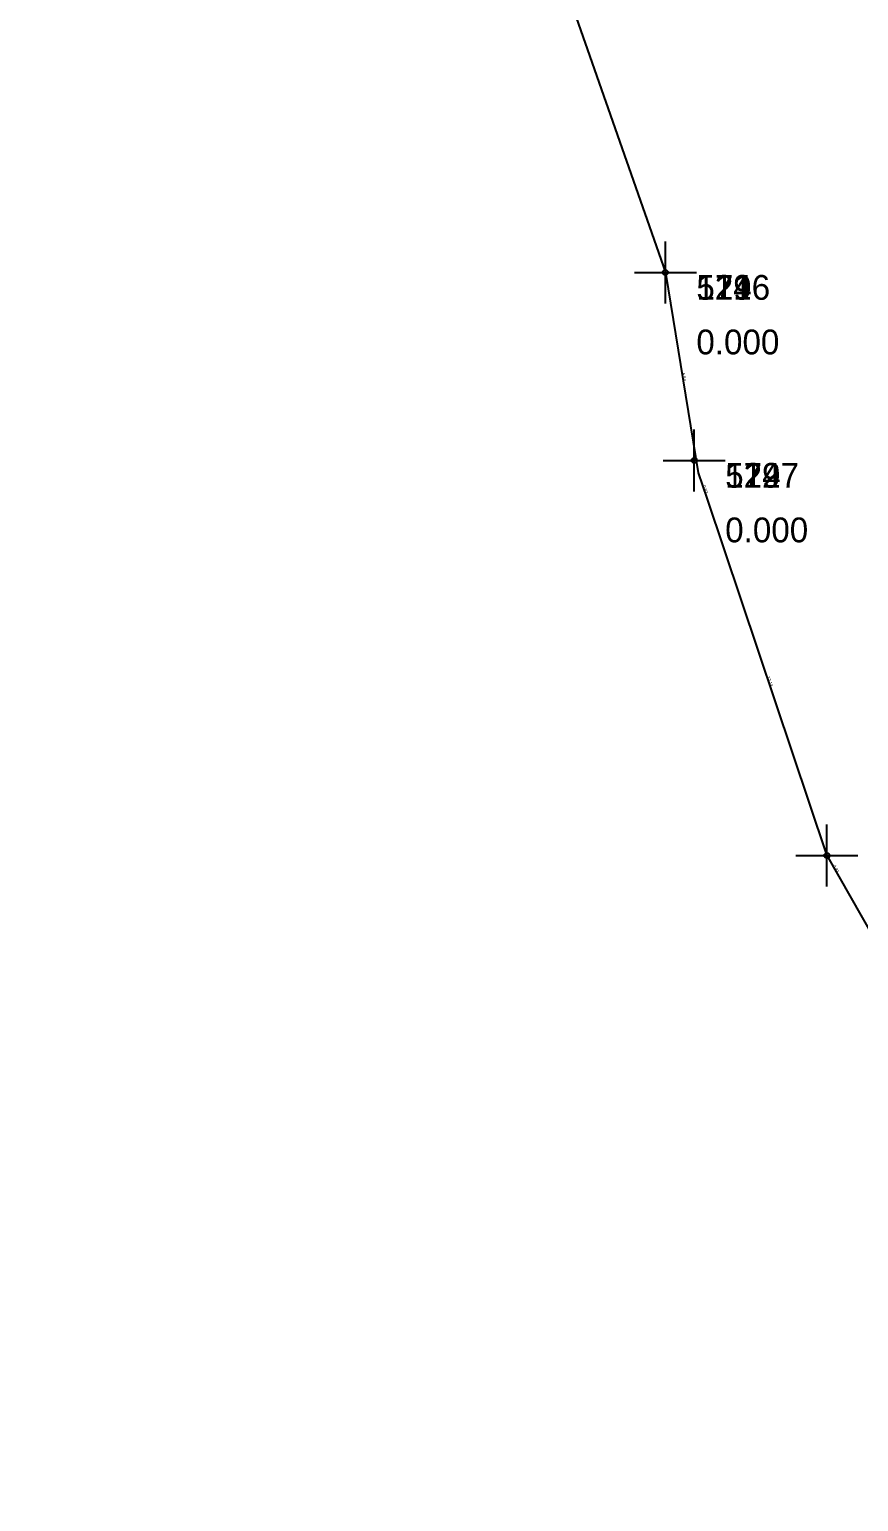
# Model space of a CAD drawing. Header units: metres. Extents: x 581016 to 32581287, y 5319908 to 5321142.
# Drawn here: x 581070.77 to 581097.51, y 5320193.09 to 5320240.56 of the extents above; entities that cross this region are included whole.
import ezdxf
from ezdxf.enums import TextEntityAlignment as Align

# ---------------------------------------------------------------- set-up
doc = ezdxf.new("R2010")
doc.units = ezdxf.units.M
doc.header["$PDMODE"] = 2
doc.header["$PDSIZE"] = 1
for name, color, linetype in [('EdgeLengths', 7, 'Continuous'), ('Flurstuecksgrenzedxf', 7, 'Continuous'), ('Grenzpunktunabgemarktdxf', 7, 'Continuous'), ('PointHeights', 7, 'Continuous'), ('PointNames', 7, 'Continuous'), ('UmringPStrassenverkehrdxf', 7, 'Continuous')]:
    doc.layers.add(name, color=color, linetype=linetype)

msp = doc.modelspace()

# ---------------------------------------------------------------- linework, layer by layer
at = {"layer": 'Flurstuecksgrenzedxf', "color": 178}
msp.add_lwpolyline([(581026.64, 5320412.52), (581042.173, 5320368.43), (581043.67, 5320364.452), (581064.628, 5320308.767), (581066.335, 5320303.907), (581091.28, 5320232.72), (581092.343, 5320226.264), (581092.619, 5320225.443), (581096.48, 5320213.948), (581096.875, 5320213.244), (581102.45, 5320203.446), (581102.703, 5320202.968), (581103.741, 5320200.108), (581103.815, 5320199.904), (581107.95, 5320185.93)], dxfattribs=at)
msp.add_lwpolyline([(581026.64, 5320412.52), (581042.173, 5320368.43), (581043.67, 5320364.452), (581064.628, 5320308.767), (581066.335, 5320303.907), (581091.28, 5320232.72), (581092.343, 5320226.264), (581092.619, 5320225.443), (581096.48, 5320213.948), (581096.875, 5320213.244), (581102.45, 5320203.446), (581102.703, 5320202.968), (581103.741, 5320200.108), (581103.815, 5320199.904), (581107.95, 5320185.93)], dxfattribs=at)
at = {"layer": 'Grenzpunktunabgemarktdxf', "color": 178}
for centre in [(581091.28, 5320232.72), (581091.28, 5320232.72), (581092.21, 5320226.66), (581092.21, 5320226.66), (581096.49, 5320213.92), (581096.49, 5320213.92)]:
    msp.add_circle(centre, 0.0833, dxfattribs=at)
at = {"layer": 'Grenzpunktunabgemarktdxf', "linetype": 'Continuous'}
for p in [(581091.28, 5320232.72), (581091.28, 5320232.72), (581091.28, 5320232.72), (581091.28, 5320232.72), (581092.21, 5320226.66), (581092.21, 5320226.66), (581092.21, 5320226.66), (581092.21, 5320226.66), (581096.49, 5320213.92), (581096.49, 5320213.92), (581096.49, 5320213.92), (581096.49, 5320213.92)]:
    msp.add_point(p, dxfattribs=at)
at = {"layer": 'UmringPStrassenverkehrdxf', "color": 178}
msp.add_lwpolyline([(581026.64, 5320412.52), (581042.173, 5320368.43), (581043.67, 5320364.452), (581064.628, 5320308.767), (581066.335, 5320303.907), (581091.28, 5320232.72), (581092.343, 5320226.264), (581092.619, 5320225.443), (581096.48, 5320213.948), (581096.875, 5320213.244), (581102.45, 5320203.446), (581102.703, 5320202.968), (581103.741, 5320200.108), (581103.815, 5320199.904), (581107.95, 5320185.93)], dxfattribs=at)
msp.add_lwpolyline([(581026.64, 5320412.52), (581042.173, 5320368.43), (581043.67, 5320364.452), (581064.628, 5320308.767), (581066.335, 5320303.907), (581091.28, 5320232.72), (581092.343, 5320226.264), (581092.619, 5320225.443), (581096.48, 5320213.948), (581096.875, 5320213.244), (581102.45, 5320203.446), (581102.703, 5320202.968), (581103.741, 5320200.108), (581103.815, 5320199.904), (581107.95, 5320185.93)], dxfattribs=at)

# ---------------------------------------------------------------- texts
at = {"layer": 'EdgeLengths', "linetype": 'Continuous'}
for s, rotation, p in [('6,54', -80.6491, (581091.812, 5320229.482)), ('6,54', -80.6491, (581091.812, 5320229.482)), ('6,54', -80.6491, (581091.812, 5320229.482)), ('6,54', -80.6491, (581091.812, 5320229.482)), ('0,87', -71.4302, (581092.481, 5320225.843)), ('0,87', -71.4302, (581092.481, 5320225.843)), ('0,87', -71.4302, (581092.481, 5320225.843)), ('0,87', -71.4302, (581092.481, 5320225.843)), ('12,13', -71.4302, (581094.55, 5320219.685)), ('12,13', -71.4302, (581094.55, 5320219.685)), ('12,13', -71.4302, (581094.55, 5320219.685)), ('12,13', -71.4302, (581094.55, 5320219.685)), ('0,81', -60.7648, (581096.678, 5320213.586)), ('0,81', -60.7648, (581096.678, 5320213.586)), ('0,81', -60.7648, (581096.678, 5320213.586)), ('0,81', -60.7648, (581096.678, 5320213.586))]:
    msp.add_text(s, height=0.1, rotation=rotation, dxfattribs=at).set_placement(p)
at = {"layer": 'PointHeights', "linetype": 'Continuous'}
for p in [(581092.28, 5320230.88), (581092.28, 5320230.88), (581092.28, 5320230.88), (581092.28, 5320230.88), (581093.21, 5320224.82), (581093.21, 5320224.82), (581093.21, 5320224.82), (581093.21, 5320224.82)]:
    msp.add_text('0.000', height=0.8, dxfattribs=at).set_placement(p, align=Align.TOP_LEFT)
at = {"layer": 'PointNames', "linetype": 'Continuous'}
for s, p in [('521', (581092.28, 5320232.64)), ('571', (581092.28, 5320232.64)), ('1196', (581092.28, 5320232.64)), ('1246', (581092.28, 5320232.64)), ('522', (581093.21, 5320226.58)), ('572', (581093.21, 5320226.58)), ('1197', (581093.21, 5320226.58)), ('1247', (581093.21, 5320226.58))]:
    msp.add_text(s, height=0.8, dxfattribs=at).set_placement(p, align=Align.TOP_LEFT)

doc.saveas('drawing.dxf')
